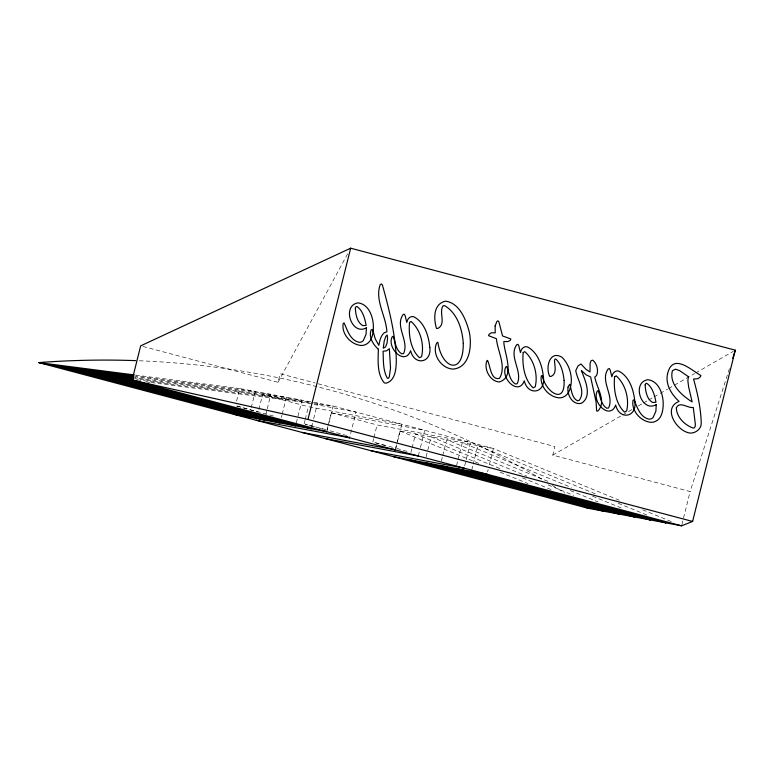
<?xml version="1.0" encoding="UTF-8"?>
<svg xmlns="http://www.w3.org/2000/svg" width="774" height="774" viewBox="0 0 774 774"><rect width="100%" height="100%" fill="white"/><g stroke="black" fill="none" stroke-linecap="round" stroke-linejoin="round"><path stroke-width="0.58" stroke-dasharray="3.87 2.9" d="M236.583 401.077L239.717 388.519L333.13 406.011L493.396 448.514L619.239 500.197M251.231 407.666L255.285 391.431L135.634 376.009M258.903 409.427L262.609 394.585L356.03 412.087L349.625 437.774M265.869 414.332L266.982 409.891M267.253 408.778L270.852 394.353L134.453 376.764M142.987 346.462L278.03 382.279L280.169 373.716L315.086 382.975M281.368 417.544L281.929 415.29M282.21 414.167L286.419 397.265L134.463 377.673M296.297 423.02L301.995 400.187L134.483 378.583M304.124 423.852L304.985 420.427M305.266 419.285L308.4 406.727L401.822 424.229L396.868 444.083M311.69 426.648L312.532 423.281M313.654 418.802L317.563 403.099L313.973 402.635M327.876 426.503L327.025 429.928L346.665 435.53M328.166 425.361L331.291 412.803L424.713 430.296L419.76 450.149M326.725 431.708L327.895 427.035M329.056 422.362L333.13 406.011L313.992 403.544M372.816 442.07L373.668 438.645M373.948 437.503L377.083 424.945L470.505 442.438L466.132 459.959M396.559 444.711L395.708 448.136L373.958 442.37L386.681 446.027M396.849 443.57L399.974 431.012L493.396 448.514L489.323 464.864M395.417 449.917L396.578 445.243M410.926 452.48L411.787 449.007M412.078 447.846L415.551 433.933L501.3 469.141M418.308 455.992L419.469 451.319M426.135 456.824L431.118 436.846L526.891 476.174M441.354 461.169L442.476 456.66M442.757 455.538L446.685 439.758L549.143 481.834M456.563 465.513L457.705 460.946M457.985 459.804L462.262 442.68L571.396 487.504M464.681 465.793L465.842 461.12M471.782 469.857L472.933 465.232M473.224 464.081L477.829 445.592L596.986 494.528M487.572 471.869L488.162 469.528M729.427 368.579L690.137 491.548L552.771 455.131L554.91 446.559L316.256 383.285M681.884 524.666L690.137 491.548M278.03 382.279L348.377 252.421M552.771 455.131L621.609 415.551M622.654 414.951L632.039 409.552M638.298 405.953L642.468 403.554M643.513 402.954L647.683 400.555M648.728 399.955L652.898 397.555M653.943 396.965L659.158 393.966M660.203 393.366L667.507 389.167M668.543 388.567L694.626 373.571M695.662 372.971L733.21 351.386M135.614 375.1L239.717 388.519M136.892 379.811L312.773 402.48M146.48 381.95L150.069 382.414M151.269 382.569L312.793 403.389M262.609 394.585L308.4 406.727M331.291 412.803L377.083 424.945M325.873 429.618L305.275 424.162L314.525 426.822M396.791 448.446L408.749 451.861M319.149 428.148L323.774 429.464M273.357 416.006L235.441 405.644L258.264 412.155M642.623 509.795L671.58 521.686M618.145 503.226L648.215 515.571M592.555 496.192L623.738 508.992M570.303 490.532L598.138 501.958M548.05 484.872L573.66 495.389M522.46 477.839L551.407 489.729M399.974 431.012L479.048 463.481M500.207 472.179L528.042 483.605M139.349 360.771A1072.996 958.996 -79.4 0 1 542.942 479.851M552.346 485.462A1072.996 958.996 -79.4 0 1 564.768 493.115"/><path stroke-width="1.16" d="M134.424 374.945L38.7 362.6L132.122 380.102L140.665 345.852L350.661 248.193L735.3 350.187L692.604 521.444L681.604 525.807L588.182 508.305L38.7 362.6A1072.996 958.996 -79.4 0 1 135.702 360.636M136.911 380.721L132.122 380.102L307.965 419.46L350.661 248.193M732.726 358.236L735.3 350.187M133.244 375.7L54.267 365.522L248.88 417.118M133.254 376.609L69.844 368.434L264.447 420.04M133.273 377.519L85.411 371.356L280.014 422.952M133.283 378.428L100.978 374.268L295.591 425.874M133.302 379.347L116.555 377.18L311.158 428.786M233.303 414.206L326.725 431.708L324.558 431.079M256.204 420.272L349.625 437.774L347.313 437.117M301.995 432.414L395.417 449.917L393.105 449.259M324.887 438.49L418.308 455.992M370.678 450.632L464.1 468.135L461.788 467.467M393.569 456.699L486.991 474.201L484.824 473.582M307.965 419.46L692.604 521.444M132.122 380.102L681.604 525.807M471.424 471.289L666.027 522.885L663.802 521.976M455.857 468.367L650.46 519.973L648.235 519.054M440.28 465.455L634.893 517.051L631.555 515.687M424.713 462.533L619.326 514.139M409.146 459.621L603.749 511.217L601.524 510.308M583.722 506.477L588.182 508.305A1072.996 958.996 -79.4 0 0 586.17 506.96M564.091 380.402C565.272 406.282 544.983 391.209 542.226 375.429L541.297 375.932C539.623 386.361 549.047 397.323 559.505 397.884A11.707 10.459 -79.4 0 0 568.3 392.757C574.366 381.505 570.864 366.266 562.118 357.365C549.782 349.596 545.177 367.524 549.743 376.416L551.03 376.425C557.377 373.726 554.581 365.551 554.474 360.297L555.084 359.039L555.906 359.078C561.537 364.486 563.211 372.894 564.091 380.402M355.334 307.965C355.643 314.225 356.901 322.216 362.822 325.651L366.15 325.428C364.806 318.656 362.987 310.751 357.066 306.543L356.069 306.581L355.334 307.965M645.168 384.813C645.468 391.083 646.725 399.065 652.656 402.499L655.984 402.277C654.64 395.504 652.811 387.61 646.89 383.401L645.893 383.43L645.168 384.813M463.268 343.366C463.597 375.912 441.712 369.121 437.881 342.253L436.72 342.988C431.524 353.902 441.054 368.482 452.945 369.111C470.331 367.689 472.227 344.623 469.102 331.253C465.745 319.265 459.572 303.031 445.476 301.154C433.15 303.95 433.527 318.859 436.507 328.428L437.832 328.466C446.55 323.88 438.577 312.396 443.009 305.846L444.547 305.614C457.318 313.006 462.368 329.385 463.268 343.366M568.068 387C566.626 394.643 572.712 405.595 581.516 403.264C592.671 396.075 584.989 379.908 581.342 370.485L586.17 374.887L590.62 376.909L596.106 402.054L596.57 410.104L596.851 411.139L597.925 410.984C607.019 401.445 596.454 387.503 594.78 376.967L596.512 375.622C598.824 370.601 596.938 363.606 592.749 360.152L591.094 360.703L590.127 363.219L589.991 371.946L586.024 369.353L580.964 364.022L578.101 365.821L575.75 370.64C577.259 379.957 586.131 391.402 579.116 400.419L577.336 400.719C571.454 397.546 571.686 389.767 569.722 384.252L568.068 387M366.402 327.789L366.073 334.281L363.296 340.618A5.679 5.079 -79.4 0 1 358.623 342.205C350.012 339.873 347.313 330.043 344.101 322.922L343.221 323.416C341.141 333.923 351.125 344.962 361.584 345.504A11.833 10.575 -79.4 0 0 370.427 340.337C376.793 329.144 372.981 304.288 357.83 302.876C341.334 305.953 351.88 336.197 366.402 327.789M378.351 349.209C378.157 360.287 376.754 373.823 384.281 382.869L386.178 383.188C395.775 380.286 396.211 368.124 396.307 359.881C395.553 334.407 389.167 309.523 382.443 285.084L381.427 283.932L380.237 284.609C374.49 300.089 386.226 316.237 386.865 331.853L384.407 332.656C380.585 335.693 379.763 340.86 378.844 345.378L375.226 338.848L372.875 330.546L372.149 329.385L371.017 330.159C368.598 337.251 373.136 344.662 378.351 349.209M656.236 404.638L655.907 411.129L653.121 417.476A5.679 5.079 -79.4 0 1 648.448 419.063C639.837 416.731 637.147 406.901 633.925 399.781L633.055 400.264C630.965 410.771 640.959 421.811 651.418 422.352A11.833 10.575 -79.4 0 0 660.261 417.196C666.627 406.002 662.805 381.147 647.654 379.724C631.158 382.811 641.704 413.055 656.236 404.638M676.331 407.85C676.524 417.186 684.826 425.197 693.252 428.109L694.471 427.722L695.158 426.445L695.342 424.191L693.281 407.472C687.912 408.469 679.524 400.69 676.331 407.85M495.118 325.97L495.234 332.839L491.277 332.801L489.091 334.339L488.549 335.655L496.376 338.673C497.585 351.406 506.757 366.354 499.443 378.399C490.61 380.576 490.339 365.754 487.572 360.461L487.03 360.549C483.392 368.598 489.942 381.456 499.24 381.988C516.152 376.793 503.613 352.102 503.855 341.489L507.763 341.595L510.163 340.444L510.879 339.012L502.549 335.926L498.949 322.032L498.001 320.804L496.85 321.481L495.118 325.97M429.812 347.4C431.911 363.238 414.119 365.957 410.626 350.68C404.831 366.421 386.323 347.565 392.254 336.729L393.076 336.293C395.437 342.185 395.727 350.051 401.658 353.824L403.486 353.641C409.639 341.276 394.421 326.231 403.196 314.486L404.299 314.225L405.141 315.628L406.795 322.429L407.695 319.778A5.737 5.128 -79.4 0 1 413.867 316.798C424.616 322.448 428.709 335.993 429.812 347.4M543.464 377.528C545.564 393.376 527.762 396.094 524.279 380.808C518.474 396.559 499.965 377.702 505.906 366.866L506.718 366.431C509.079 372.323 509.369 380.189 515.31 383.962L517.129 383.778C523.282 371.414 508.063 356.369 516.839 344.614L517.951 344.362L518.783 345.755L520.438 352.567L521.347 349.916A5.737 5.128 -79.4 0 1 527.52 346.926C538.259 352.586 542.361 366.131 543.464 377.528M634.864 401.764C636.963 417.612 619.171 420.33 615.678 405.044C609.883 420.795 591.375 401.938 597.305 391.102L598.128 390.667C600.489 396.559 600.779 404.425 606.71 408.198L608.538 408.014C614.691 395.649 599.473 380.605 608.248 368.859L609.351 368.598L610.193 370.001L611.847 376.803L612.747 374.152A5.737 5.128 -79.4 0 1 618.919 371.172C629.668 376.822 633.761 390.367 634.864 401.764M390.522 367.979L389.293 376.928L388.403 378.273L387.406 378.36C382.801 370.282 383.498 360.22 383.072 351.193L386.584 350.854L389.361 348.687L390.522 367.979M387.571 338.499L387 343.259L385.52 346.936L383.256 348.213L384.223 340.957L385.82 336.429L387.203 334.968L387.571 338.499M688.405 376.657L687.854 380.682L688.637 386.942L692.14 401.948C681.952 395.591 668.871 384.059 672.403 370.736L675.402 369.188L679.475 370.553L688.405 376.657M667.614 373.561C665.021 384.165 671.522 394.517 679.079 401.406C662.157 408.111 676.418 430.799 689.605 433.024C694.936 433.604 700.944 429.454 701.234 423.862C700.983 408.653 697.597 393.666 693.572 379.067L697.974 378.699L700.48 376.725L700.896 375.554C690.805 369.73 672.761 352.596 667.614 373.561M409.543 322.439C408.401 334.252 410.433 349.374 419.469 357.714L421.569 356.64C424.51 344.662 420.446 329.627 411.12 321.491L409.543 322.439M523.185 352.576C522.044 364.38 524.075 379.512 533.122 387.851L535.221 386.768C538.153 374.8 534.099 359.765 524.762 351.619L523.185 352.576M614.595 376.812C613.453 388.625 615.485 403.747 624.521 412.087L626.621 411.013C629.562 399.036 625.498 384.001 616.172 375.864L614.595 376.812"/></g></svg>
